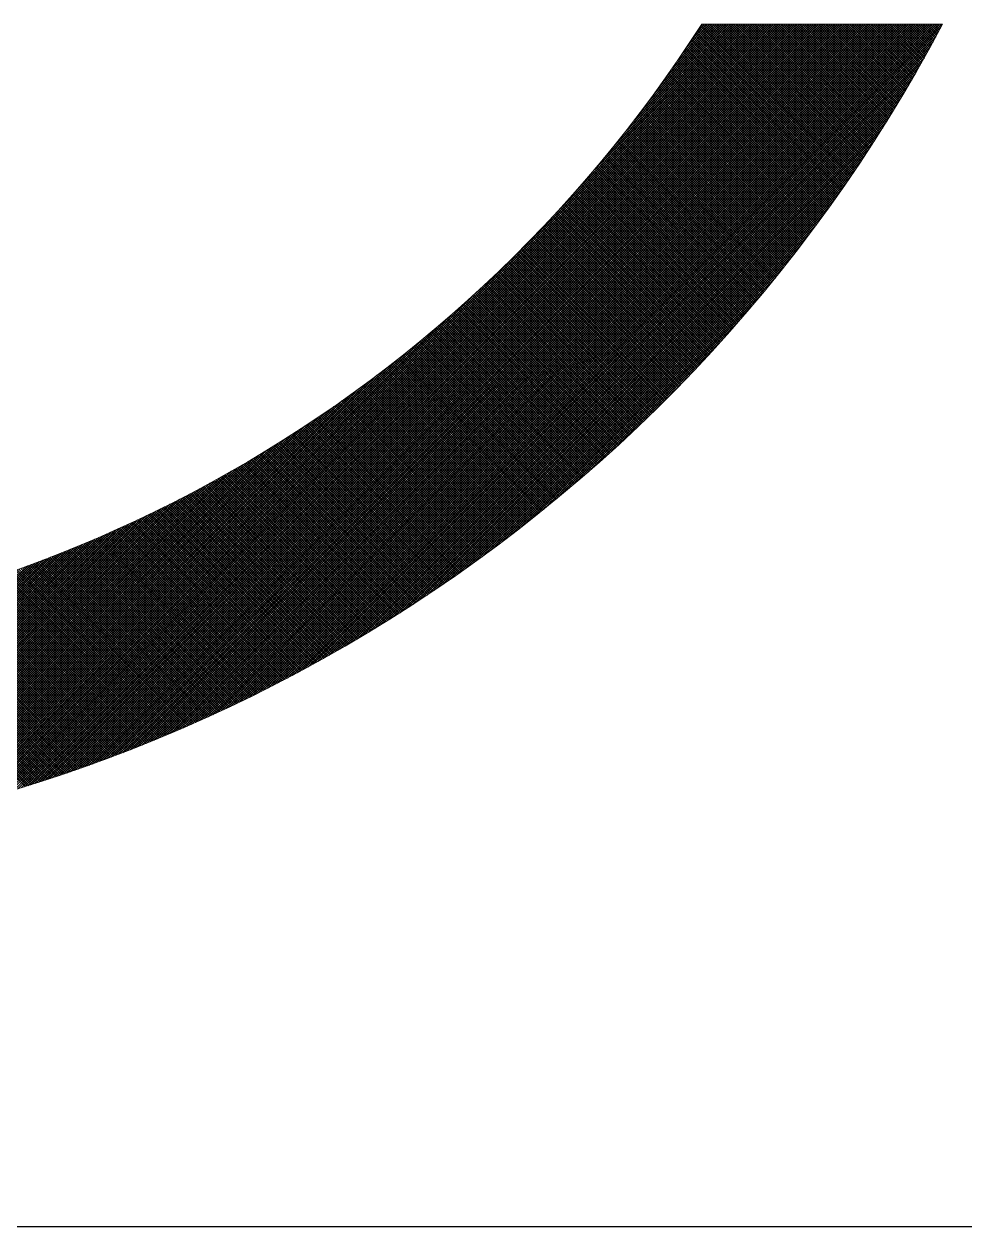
# Model space of a CAD drawing. Header units: millimetres. Extents: x 0 to 594, y 0 to 420.
# Drawn here: x 543.078 to 546.59, y 10 to 14.491 of the extents above; entities that cross this region are included whole.
import ezdxf

# ---------------------------------------------------------------- set-up
doc = ezdxf.new("R2010")
doc.units = ezdxf.units.MM
doc.header["$MEASUREMENT"] = 0
doc.linetypes.add('XKITLINE00', pattern=[0])

# ---------------------------------------------------------------- blocks, each defined once
blk = doc.blocks.new('*D0')
at = {"color": 0, "linetype": 'XKITLINE00'}
blk.add_line((584, 10), (25, 10), dxfattribs=at)

msp = doc.modelspace()

# ---------------------------------------------------------------- linework, layer by layer
at = {"color": 5, "linetype": 'XKITLINE00', "lineweight": 0}
for p, q in [((542.8687, 11.5817), (545.7776, 14.4906)), ((542.8809, 11.585), (545.7864, 14.4906)), ((542.893, 11.5883), (545.7953, 14.4906)), ((542.9052, 11.5917), (545.8041, 14.4906)), ((542.9175, 11.5951), (545.8129, 14.4906)), ((542.9298, 11.5985), (545.8218, 14.4906)), ((542.9421, 11.602), (545.8306, 14.4906)), ((542.9544, 11.6055), (545.8395, 14.4906)), ((542.9668, 11.6091), (545.8483, 14.4906)), ((542.9793, 11.6127), (545.8571, 14.4906)), ((542.9918, 11.6164), (545.866, 14.4906)), ((543.0043, 11.6201), (545.8748, 14.4906)), ((543.0169, 11.6238), (545.8837, 14.4906)), ((543.0295, 11.6276), (545.8925, 14.4906)), ((543.0422, 11.6314), (545.9013, 14.4906)), ((543.0549, 11.6353), (545.9102, 14.4906)), ((543.0677, 11.6392), (545.919, 14.4906)), ((543.0805, 11.6432), (545.9279, 14.4906)), ((543.0933, 11.6472), (545.9367, 14.4906)), ((543.1062, 11.6512), (545.9455, 14.4906)), ((543.1192, 11.6553), (545.9544, 14.4906)), ((543.1322, 11.6595), (545.9632, 14.4906)), ((543.1452, 11.6637), (545.972, 14.4906)), ((543.1583, 11.668), (545.9809, 14.4906)), ((543.1714, 11.6723), (545.9897, 14.4906)), ((543.1846, 11.6766), (545.9986, 14.4906)), ((543.1979, 11.681), (546.0074, 14.4906)), ((543.2112, 11.6855), (546.0162, 14.4906)), ((543.2246, 11.69), (546.0251, 14.4906)), ((543.238, 11.6946), (546.0339, 14.4906)), ((543.2514, 11.6992), (546.0428, 14.4906)), ((543.265, 11.7039), (546.0516, 14.4906)), ((543.2785, 11.7087), (546.0604, 14.4906)), ((543.2922, 11.7135), (546.0693, 14.4906)), ((543.3059, 11.7183), (546.0781, 14.4906)), ((543.3196, 11.7232), (546.087, 14.4906)), ((543.3335, 11.7282), (546.0958, 14.4906)), ((543.3474, 11.7333), (546.1046, 14.4906)), ((543.3613, 11.7384), (546.1135, 14.4906)), ((543.3753, 11.7435), (546.1223, 14.4906)), ((543.3894, 11.7488), (546.1311, 14.4906)), ((543.4035, 11.7541), (546.14, 14.4906)), ((543.4177, 11.7595), (546.1488, 14.4906)), ((543.432, 11.7649), (546.1577, 14.4906)), ((543.4464, 11.7704), (546.1665, 14.4906)), ((543.4608, 11.776), (546.1753, 14.4906)), ((543.4753, 11.7816), (546.1842, 14.4906)), ((543.4898, 11.7874), (546.193, 14.4906)), ((543.5045, 11.7932), (546.2019, 14.4906)), ((543.5192, 11.799), (546.2107, 14.4906)), ((543.534, 11.805), (546.2195, 14.4906)), ((543.5489, 11.811), (546.2284, 14.4906)), ((543.5638, 11.8171), (546.2372, 14.4906)), ((543.5788, 11.8233), (546.2461, 14.4906)), ((543.594, 11.8296), (546.2549, 14.4906)), ((543.6092, 11.836), (546.2637, 14.4906)), ((543.6245, 11.8425), (546.2726, 14.4906)), ((543.6399, 11.849), (546.2814, 14.4906)), ((543.6553, 11.8556), (546.2902, 14.4906)), ((543.6709, 11.8624), (546.2991, 14.4906)), ((543.6866, 11.8692), (546.3079, 14.4906)), ((543.7023, 11.8761), (546.3168, 14.4906)), ((543.7182, 11.8831), (546.3256, 14.4906)), ((543.7342, 11.8903), (546.3344, 14.4906)), ((543.7502, 11.8975), (546.3433, 14.4906)), ((543.7664, 11.9048), (546.3521, 14.4906)), ((543.7827, 11.9123), (546.361, 14.4906)), ((543.7991, 11.9199), (546.3698, 14.4906)), ((543.8156, 11.9275), (546.3786, 14.4906)), ((543.8323, 11.9353), (546.3875, 14.4906)), ((543.849, 11.9433), (546.3963, 14.4906)), ((543.8659, 11.9513), (546.4052, 14.4906)), ((543.8829, 11.9595), (546.414, 14.4906)), ((543.9001, 11.9678), (546.4228, 14.4906)), ((543.9173, 11.9762), (546.4317, 14.4906)), ((543.9348, 11.9848), (546.4405, 14.4906)), ((543.9523, 11.9935), (546.4493, 14.4906)), ((543.97, 12.0024), (546.4582, 14.4906)), ((543.9879, 12.0114), (546.467, 14.4906)), ((544.0059, 12.0206), (546.4759, 14.4906)), ((544.0241, 12.03), (546.4847, 14.4906)), ((544.0425, 12.0395), (546.4935, 14.4906)), ((544.061, 12.0492), (546.5024, 14.4906)), ((544.0797, 12.059), (546.5019, 14.4813)), ((544.0986, 12.0691), (546.4919, 14.4624)), ((545.0716, 13.7934), (545.7688, 14.4906)), ((545.149, 13.8796), (545.7599, 14.4906)), ((545.2043, 13.9438), (545.7511, 14.4906)), ((545.2493, 13.9976), (545.7422, 14.4906)), ((545.288, 14.0451), (545.7334, 14.4906)), ((545.3223, 14.0883), (545.7246, 14.4906)), ((545.3533, 14.1281), (545.7157, 14.4906)), ((545.3817, 14.1654), (545.7069, 14.4906)), ((545.408, 14.2005), (545.698, 14.4906)), ((545.4326, 14.234), (545.6892, 14.4906)), ((545.4557, 14.2659), (545.6804, 14.4906)), ((545.4776, 14.2966), (545.6715, 14.4906)), ((545.4983, 14.3261), (545.6627, 14.4906)), ((545.518, 14.3547), (545.6538, 14.4906)), ((545.5368, 14.3823), (545.645, 14.4906)), ((545.5548, 14.4092), (545.6362, 14.4906)), ((545.5721, 14.4354), (545.6273, 14.4906)), ((546.1492, 13.9003), (545.5887, 14.4607)), ((545.5888, 14.4608), (545.6185, 14.4906)), ((546.1528, 13.9055), (545.5922, 14.4661)), ((546.1564, 13.9107), (545.5957, 14.4715)), ((546.16, 13.916), (545.5991, 14.4768)), ((546.1636, 13.9212), (545.6026, 14.4822)), ((545.6048, 14.4857), (545.6097, 14.4906)), ((546.1672, 13.9265), (545.606, 14.4876)), ((545.6079, 14.4906), (546.5068, 14.4906)), ((546.1708, 13.9317), (545.6119, 14.4906)), ((546.1743, 13.937), (545.6208, 14.4906)), ((546.1779, 13.9423), (545.6296, 14.4906)), ((546.1815, 13.9475), (545.6385, 14.4906)), ((546.185, 13.9528), (545.6473, 14.4906)), ((546.1886, 13.9581), (545.6561, 14.4906)), ((546.1921, 13.9634), (545.665, 14.4906)), ((546.1957, 13.9687), (545.6738, 14.4906)), ((546.1992, 13.974), (545.6827, 14.4906)), ((546.2028, 13.9793), (545.6915, 14.4906)), ((546.2063, 13.9846), (545.7003, 14.4906)), ((546.2098, 13.9899), (545.7092, 14.4906)), ((546.2133, 13.9952), (545.718, 14.4906)), ((546.2169, 14.0005), (545.7268, 14.4906)), ((546.2204, 14.0059), (545.7357, 14.4906)), ((546.2239, 14.0112), (545.7445, 14.4906)), ((546.2274, 14.0165), (545.7534, 14.4906)), ((546.2309, 14.0219), (545.7622, 14.4906)), ((546.2344, 14.0272), (545.771, 14.4906)), ((546.2379, 14.0326), (545.7799, 14.4906)), ((546.2413, 14.0379), (545.7887, 14.4906)), ((546.2448, 14.0433), (545.7976, 14.4906)), ((546.2483, 14.0487), (545.8064, 14.4906)), ((546.2517, 14.054), (545.8152, 14.4906)), ((546.2552, 14.0594), (545.8241, 14.4906)), ((546.2587, 14.0648), (545.8329, 14.4906)), ((546.2621, 14.0702), (545.8418, 14.4906)), ((546.2656, 14.0756), (545.8506, 14.4906)), ((546.269, 14.081), (545.8594, 14.4906)), ((546.2724, 14.0864), (545.8683, 14.4906)), ((546.2759, 14.0918), (545.8771, 14.4906)), ((546.2793, 14.0972), (545.8859, 14.4906)), ((546.2827, 14.1026), (545.8948, 14.4906)), ((546.2861, 14.1081), (545.9036, 14.4906)), ((546.2895, 14.1135), (545.9125, 14.4906)), ((546.2929, 14.1189), (545.9213, 14.4906)), ((546.2963, 14.1244), (545.9301, 14.4906)), ((546.2997, 14.1298), (545.939, 14.4906)), ((546.3031, 14.1353), (545.9478, 14.4906)), ((546.3065, 14.1407), (545.9567, 14.4906)), ((546.3099, 14.1462), (545.9655, 14.4906)), ((546.3132, 14.1516), (545.9743, 14.4906)), ((546.3166, 14.1571), (545.9832, 14.4906)), ((546.32, 14.1626), (545.992, 14.4906)), ((546.3233, 14.1681), (546.0009, 14.4906)), ((546.3267, 14.1736), (546.0097, 14.4906)), ((546.33, 14.179), (546.0185, 14.4906)), ((546.3334, 14.1845), (546.0274, 14.4906)), ((546.3367, 14.19), (546.0362, 14.4906)), ((546.3401, 14.1955), (546.045, 14.4906)), ((546.3434, 14.2011), (546.0539, 14.4906)), ((546.3467, 14.2066), (546.0627, 14.4906)), ((546.35, 14.2121), (546.0716, 14.4906)), ((546.3533, 14.2176), (546.0804, 14.4906)), ((546.3566, 14.2232), (546.0892, 14.4906)), ((546.3599, 14.2287), (546.0981, 14.4906)), ((546.3632, 14.2342), (546.1069, 14.4906)), ((546.3665, 14.2398), (546.1158, 14.4906)), ((546.3698, 14.2453), (546.1246, 14.4906)), ((546.3731, 14.2509), (546.1334, 14.4906)), ((546.3764, 14.2565), (546.1423, 14.4906)), ((546.3796, 14.262), (546.1511, 14.4906)), ((546.3829, 14.2676), (546.16, 14.4906)), ((546.3862, 14.2732), (546.1688, 14.4906)), ((546.3894, 14.2788), (546.1776, 14.4906)), ((546.3927, 14.2844), (546.1865, 14.4906)), ((546.3959, 14.29), (546.1953, 14.4906)), ((546.3991, 14.2956), (546.2041, 14.4906)), ((546.4024, 14.3012), (546.213, 14.4906)), ((546.4056, 14.3068), (546.2218, 14.4906)), ((546.4088, 14.3124), (546.2307, 14.4906)), ((546.412, 14.318), (546.2395, 14.4906)), ((546.4153, 14.3236), (546.2483, 14.4906)), ((546.4185, 14.3293), (546.2572, 14.4906)), ((546.4217, 14.3349), (546.266, 14.4906)), ((546.4249, 14.3405), (546.2749, 14.4906)), ((546.4281, 14.3462), (546.2837, 14.4906)), ((546.4312, 14.3518), (546.2925, 14.4906)), ((546.4344, 14.3575), (546.3014, 14.4906)), ((546.4376, 14.3632), (546.3102, 14.4906)), ((546.4408, 14.3688), (546.3191, 14.4906)), ((546.4439, 14.3745), (546.3279, 14.4906)), ((546.4471, 14.3802), (546.3367, 14.4906)), ((546.4502, 14.3859), (546.3456, 14.4906)), ((546.4534, 14.3916), (546.3544, 14.4906)), ((546.4565, 14.3973), (546.3632, 14.4906)), ((546.4597, 14.403), (546.3721, 14.4906)), ((546.4628, 14.4087), (546.3809, 14.4906)), ((546.4659, 14.4144), (546.3898, 14.4906)), ((546.469, 14.4201), (546.3986, 14.4906)), ((546.4722, 14.4258), (546.4074, 14.4906)), ((546.4753, 14.4316), (546.4163, 14.4906)), ((546.4784, 14.4373), (546.4251, 14.4906)), ((546.4815, 14.443), (546.434, 14.4906)), ((546.4846, 14.4488), (546.4428, 14.4906)), ((546.4877, 14.4545), (546.4516, 14.4906)), ((546.4908, 14.4603), (546.4605, 14.4906)), ((546.4938, 14.466), (546.4693, 14.4906)), ((546.4969, 14.4718), (546.4782, 14.4906)), ((546.5, 14.4776), (546.487, 14.4906)), ((546.503, 14.4833), (546.4958, 14.4906)), ((546.5061, 14.4891), (546.5047, 14.4906)), ((544.1177, 12.0794), (546.4816, 14.4433)), ((544.137, 12.0898), (546.4712, 14.424)), ((546.1202, 13.8586), (545.5607, 14.418)), ((546.1238, 13.8638), (545.5642, 14.4234)), ((546.1275, 13.869), (545.5677, 14.4287)), ((546.1311, 13.8742), (545.5713, 14.434)), ((546.1347, 13.8794), (545.5748, 14.4393)), ((546.1384, 13.8846), (545.5783, 14.4447)), ((546.142, 13.8898), (545.5818, 14.45)), ((546.1456, 13.895), (545.5852, 14.4554)), ((544.1565, 12.1005), (546.4605, 14.4045)), ((544.1762, 12.1114), (546.4496, 14.3848)), ((546.0871, 13.8121), (545.5287, 14.3705)), ((546.0908, 13.8172), (545.5323, 14.3757)), ((546.0945, 13.8224), (545.5359, 14.381)), ((546.0982, 13.8275), (545.5395, 14.3863)), ((546.1019, 13.8327), (545.543, 14.3915)), ((546.1055, 13.8379), (545.5466, 14.3968)), ((546.1092, 13.843), (545.5501, 14.4021)), ((546.1129, 13.8482), (545.5536, 14.4074)), ((546.1165, 13.8534), (545.5572, 14.4127)), ((544.1962, 12.1225), (546.4385, 14.3648)), ((544.2163, 12.1338), (546.4272, 14.3446)), ((546.0574, 13.7711), (545.4999, 14.3285)), ((546.0612, 13.7762), (545.5036, 14.3338)), ((546.0649, 13.7813), (545.5072, 14.339)), ((546.0686, 13.7864), (545.5108, 14.3442)), ((546.0723, 13.7915), (545.5144, 14.3495)), ((546.076, 13.7966), (545.518, 14.3547)), ((546.0797, 13.8018), (545.5216, 14.3599)), ((546.0834, 13.8069), (545.5252, 14.3652)), ((544.2368, 12.1454), (546.4156, 14.3242)), ((544.2575, 12.1572), (546.4037, 14.3035)), ((544.2784, 12.1694), (546.3916, 14.2826)), ((546.0237, 13.7253), (545.4671, 14.2818)), ((546.0274, 13.7304), (545.4708, 14.287)), ((546.0312, 13.7354), (545.4744, 14.2922)), ((546.035, 13.7405), (545.4781, 14.2974)), ((546.0387, 13.7456), (545.4818, 14.3025)), ((546.0425, 13.7507), (545.4854, 14.3077)), ((546.0462, 13.7558), (545.489, 14.3129)), ((546.05, 13.7608), (545.4927, 14.3181)), ((546.0537, 13.7659), (545.4963, 14.3233)), ((544.2997, 12.1818), (546.3792, 14.2613)), ((544.3212, 12.1944), (546.3665, 14.2398)), ((545.9895, 13.6799), (545.4338, 14.2356)), ((545.9933, 13.6849), (545.4375, 14.2407)), ((545.9971, 13.69), (545.4412, 14.2458)), ((546.0009, 13.695), (545.445, 14.251)), ((546.0047, 13.7), (545.4487, 14.2561)), ((546.0085, 13.7051), (545.4524, 14.2612)), ((546.0123, 13.7101), (545.4561, 14.2664)), ((546.0161, 13.7152), (545.4597, 14.2715)), ((546.0199, 13.7202), (545.4634, 14.2767)), ((544.343, 12.2075), (546.3535, 14.218)), ((544.3652, 12.2208), (546.3402, 14.1958)), ((545.9588, 13.6399), (545.4038, 14.1949)), ((545.9626, 13.6449), (545.4076, 14.1999)), ((545.9665, 13.6499), (545.4113, 14.205)), ((545.9703, 13.6549), (545.4151, 14.2101)), ((545.9742, 13.6599), (545.4189, 14.2152)), ((545.978, 13.6649), (545.4226, 14.2203)), ((545.9818, 13.6699), (545.4263, 14.2254)), ((545.9856, 13.6749), (545.4301, 14.2305)), ((544.3877, 12.2345), (546.3265, 14.1733)), ((544.4106, 12.2485), (546.3125, 14.1504)), ((545.9238, 13.5953), (545.3696, 14.1495)), ((545.9277, 13.6002), (545.3735, 14.1545)), ((545.9316, 13.6052), (545.3773, 14.1595)), ((545.9355, 13.6101), (545.3811, 14.1646)), ((545.9394, 13.6151), (545.3849, 14.1696)), ((545.9433, 13.62), (545.3887, 14.1746)), ((545.9472, 13.625), (545.3925, 14.1797)), ((545.951, 13.63), (545.3963, 14.1847)), ((545.9549, 13.635), (545.4, 14.1898)), ((544.4338, 12.2629), (546.2981, 14.1271)), ((544.4575, 12.2778), (546.2832, 14.1035)), ((545.8885, 13.5511), (545.335, 14.1046)), ((545.8925, 13.556), (545.3389, 14.1095)), ((545.8964, 13.5609), (545.3428, 14.1145)), ((545.9003, 13.5658), (545.3466, 14.1195)), ((545.9043, 13.5707), (545.3505, 14.1245)), ((545.9082, 13.5756), (545.3543, 14.1295)), ((545.9121, 13.5805), (545.3582, 14.1345)), ((545.916, 13.5854), (545.362, 14.1395)), ((545.9199, 13.5904), (545.3658, 14.1445)), ((544.4816, 12.293), (546.2679, 14.0793)), ((545.8528, 13.5072), (545.3, 14.0601)), ((545.8568, 13.5121), (545.3039, 14.065)), ((545.8608, 13.5169), (545.3078, 14.0699)), ((545.8647, 13.5218), (545.3117, 14.0749)), ((545.8687, 13.5267), (545.3156, 14.0798)), ((545.8727, 13.5315), (545.3195, 14.0847)), ((545.8767, 13.5364), (545.3234, 14.0897)), ((545.8806, 13.5413), (545.3273, 14.0946)), ((545.8846, 13.5462), (545.3312, 14.0996)), ((544.5062, 12.3088), (546.2522, 14.0548)), ((544.5313, 12.325), (546.236, 14.0297)), ((545.8127, 13.459), (545.2605, 14.0112)), ((545.8167, 13.4638), (545.2644, 14.0161)), ((545.8207, 13.4686), (545.2684, 14.0209)), ((545.8248, 13.4734), (545.2724, 14.0258)), ((545.8288, 13.4782), (545.2763, 14.0307)), ((545.8328, 13.483), (545.2803, 14.0356)), ((545.8368, 13.4879), (545.2842, 14.0405)), ((545.8408, 13.4927), (545.2882, 14.0454)), ((545.8448, 13.4975), (545.2921, 14.0503)), ((545.8488, 13.5024), (545.296, 14.0552)), ((544.5569, 12.3418), (546.2192, 14.0041)), ((544.5831, 12.3591), (546.2018, 13.9779)), ((545.7761, 13.416), (545.2244, 13.9677)), ((545.7802, 13.4207), (545.2285, 13.9725)), ((545.7843, 13.4255), (545.2325, 13.9773)), ((545.7884, 13.4303), (545.2365, 13.9821)), ((545.7924, 13.435), (545.2405, 13.987)), ((545.7965, 13.4398), (545.2445, 13.9918)), ((545.8005, 13.4446), (545.2485, 13.9966)), ((545.8046, 13.4494), (545.2525, 14.0015)), ((545.8086, 13.4542), (545.2565, 14.0063)), ((544.6099, 12.3771), (546.1838, 13.9511)), ((544.6374, 12.3958), (546.1652, 13.9235)), ((545.7392, 13.3733), (545.188, 13.9246)), ((545.7433, 13.378), (545.192, 13.9294)), ((545.7475, 13.3828), (545.1961, 13.9341)), ((545.7516, 13.3875), (545.2002, 13.9389)), ((545.7557, 13.3922), (545.2042, 13.9437)), ((545.7598, 13.397), (545.2083, 13.9485)), ((545.7639, 13.4017), (545.2123, 13.9533)), ((545.768, 13.4064), (545.2164, 13.9581)), ((545.7721, 13.4112), (545.2204, 13.9629)), ((544.6657, 12.4152), (546.1458, 13.8953)), ((545.6978, 13.3264), (545.1469, 13.8773)), ((545.7019, 13.3311), (545.151, 13.882)), ((545.7061, 13.3357), (545.1552, 13.8867)), ((545.7102, 13.3404), (545.1593, 13.8914)), ((545.7144, 13.3451), (545.1634, 13.8961)), ((545.7185, 13.3498), (545.1675, 13.9009)), ((545.7227, 13.3545), (545.1716, 13.9056)), ((545.7268, 13.3592), (545.1757, 13.9103)), ((545.731, 13.3639), (545.1798, 13.9151)), ((545.7351, 13.3686), (545.1839, 13.9198)), ((544.6947, 12.4354), (546.1255, 13.8662)), ((544.7247, 12.4566), (546.1044, 13.8363)), ((545.66, 13.2846), (545.1095, 13.8351)), ((545.6642, 13.2892), (545.1137, 13.8398)), ((545.6684, 13.2938), (545.1178, 13.8444)), ((545.6726, 13.2985), (545.122, 13.8491)), ((545.6768, 13.3031), (545.1262, 13.8538)), ((545.681, 13.3078), (545.1303, 13.8585)), ((545.6852, 13.3124), (545.1345, 13.8632)), ((545.6894, 13.3171), (545.1386, 13.8679)), ((545.6936, 13.3217), (545.1428, 13.8725)), ((544.7557, 12.4787), (546.0822, 13.8053)), ((545.6177, 13.2386), (545.0674, 13.7888)), ((545.6219, 13.2431), (545.0716, 13.7934)), ((545.6262, 13.2477), (545.0759, 13.798)), ((545.6304, 13.2523), (545.0801, 13.8027)), ((545.6347, 13.2569), (545.0843, 13.8073)), ((545.6389, 13.2615), (545.0885, 13.8119)), ((545.6431, 13.2661), (545.0927, 13.8165)), ((545.6474, 13.2707), (545.0969, 13.8212)), ((545.6516, 13.2753), (545.1011, 13.8258)), ((545.6558, 13.28), (545.1053, 13.8305)), ((544.7879, 12.502), (546.059, 13.7731)), ((545.5748, 13.193), (545.0248, 13.7431)), ((545.5791, 13.1976), (545.029, 13.7476)), ((545.5834, 13.2021), (545.0333, 13.7522)), ((545.5877, 13.2066), (545.0376, 13.7567)), ((545.592, 13.2112), (545.0419, 13.7613)), ((545.5963, 13.2157), (545.0461, 13.7659)), ((545.6006, 13.2203), (545.0504, 13.7705)), ((545.6048, 13.2249), (545.0547, 13.775)), ((545.6091, 13.2294), (545.0589, 13.7796)), ((545.6134, 13.234), (545.0632, 13.7842)), ((544.8213, 12.5266), (546.0344, 13.7397)), ((544.8562, 12.5527), (546.0083, 13.7048)), ((545.5315, 13.148), (544.9816, 13.6979)), ((545.5358, 13.1524), (544.9859, 13.7024)), ((545.5402, 13.1569), (544.9903, 13.7069)), ((545.5445, 13.1614), (544.9946, 13.7114)), ((545.5489, 13.1659), (544.9989, 13.7159)), ((545.5532, 13.1704), (545.0032, 13.7204)), ((545.5575, 13.1749), (545.0075, 13.7249)), ((545.5619, 13.1795), (545.0119, 13.7295)), ((545.5662, 13.184), (545.0162, 13.734)), ((545.5705, 13.1885), (545.0205, 13.7385)), ((544.8929, 12.5805), (545.9805, 13.6681)), ((545.4877, 13.1034), (544.9378, 13.6532)), ((545.4921, 13.1078), (544.9422, 13.6577)), ((545.4965, 13.1123), (544.9466, 13.6621)), ((545.5009, 13.1167), (544.951, 13.6666)), ((545.5053, 13.1212), (544.9554, 13.671)), ((545.5096, 13.1256), (544.9598, 13.6755)), ((545.514, 13.1301), (544.9641, 13.6799)), ((545.5184, 13.1345), (544.9685, 13.6844)), ((545.5228, 13.139), (544.9729, 13.6889)), ((545.5271, 13.1435), (544.9772, 13.6934)), ((545.4434, 13.0593), (544.8936, 13.6091)), ((545.4479, 13.0636), (544.898, 13.6135)), ((545.4523, 13.068), (544.9025, 13.6179)), ((545.4567, 13.0724), (544.9069, 13.6223)), ((545.4612, 13.0768), (544.9113, 13.6267)), ((545.4656, 13.0813), (544.9158, 13.6311)), ((545.47, 13.0857), (544.9202, 13.6355)), ((545.4745, 13.0901), (544.9246, 13.6399)), ((545.4789, 13.0945), (544.929, 13.6444)), ((544.9316, 12.6104), (545.9505, 13.6294)), ((545.4833, 13.0989), (544.9334, 13.6488)), ((545.3987, 13.0156), (544.8487, 13.5656)), ((545.4032, 13.02), (544.8532, 13.5699)), ((545.4077, 13.0243), (544.8577, 13.5742)), ((545.4121, 13.0287), (544.8622, 13.5786)), ((545.4166, 13.033), (544.8667, 13.5829)), ((545.4211, 13.0374), (544.8712, 13.5873)), ((545.4256, 13.0417), (544.8757, 13.5916)), ((545.43, 13.0461), (544.8802, 13.596)), ((545.4345, 13.0505), (544.8846, 13.6004)), ((545.439, 13.0549), (544.8891, 13.6047)), ((544.9729, 12.6429), (545.9181, 13.5881)), ((545.3489, 12.9681), (544.7988, 13.5183)), ((545.3535, 12.9724), (544.8033, 13.5225)), ((545.358, 12.9767), (544.8079, 13.5268)), ((545.3625, 12.981), (544.8125, 13.5311)), ((545.3671, 12.9853), (544.817, 13.5354)), ((545.3716, 12.9896), (544.8216, 13.5397)), ((545.3761, 12.994), (544.8261, 13.544)), ((545.3806, 12.9983), (544.8306, 13.5483)), ((545.3852, 13.0026), (544.8352, 13.5526)), ((545.3897, 13.0069), (544.8397, 13.5569)), ((545.3942, 13.0113), (544.8442, 13.5612)), ((545.0173, 12.6785), (545.8825, 13.5436)), ((542.8566, 11.5784), (544.7675, 13.4893)), ((545.3032, 12.9255), (544.7528, 13.4759)), ((545.3078, 12.9297), (544.7574, 13.4801)), ((545.3124, 12.934), (544.762, 13.4843)), ((545.3169, 12.9382), (544.7667, 13.4885)), ((545.3215, 12.9425), (544.7713, 13.4928)), ((545.3261, 12.9468), (544.7759, 13.497)), ((545.3307, 12.951), (544.7805, 13.5012)), ((545.3352, 12.9553), (544.785, 13.5055)), ((545.3398, 12.9596), (544.7896, 13.5097)), ((545.3444, 12.9639), (544.7942, 13.514)), ((545.0659, 12.7182), (545.8428, 13.4951)), ((545.2523, 12.8791), (544.7016, 13.4298)), ((545.257, 12.8833), (544.7063, 13.434)), ((545.2616, 12.8875), (544.711, 13.4382)), ((545.2662, 12.8917), (544.7156, 13.4423)), ((545.2709, 12.8959), (544.7203, 13.4465)), ((545.2755, 12.9001), (544.725, 13.4507)), ((545.2801, 12.9043), (544.7296, 13.4549)), ((545.2847, 12.9086), (544.7343, 13.459)), ((545.2894, 12.9128), (544.7389, 13.4632)), ((545.294, 12.917), (544.7435, 13.4674)), ((545.2986, 12.9213), (544.7482, 13.4716)), ((545.1203, 12.7638), (545.7972, 13.4407)), ((542.8446, 11.5752), (544.6814, 13.412)), ((545.2009, 12.8333), (544.6497, 13.3845)), ((545.2056, 12.8375), (544.6545, 13.3886)), ((545.2103, 12.8416), (544.6592, 13.3927)), ((545.215, 12.8458), (544.6639, 13.3968)), ((545.2196, 12.8499), (544.6687, 13.4009)), ((545.2243, 12.8541), (544.6734, 13.405)), ((545.229, 12.8582), (544.6781, 13.4091)), ((545.2337, 12.8624), (544.6828, 13.4133)), ((545.2383, 12.8666), (544.6875, 13.4174)), ((545.243, 12.8708), (544.6922, 13.4215)), ((545.2477, 12.8749), (544.6969, 13.4257)), ((542.8326, 11.5721), (544.6172, 13.3567)), ((545.1489, 12.7881), (544.5972, 13.3398)), ((545.1536, 12.7922), (544.602, 13.3438)), ((545.1584, 12.7963), (544.6068, 13.3479)), ((545.1631, 12.8004), (544.6116, 13.3519)), ((545.1678, 12.8045), (544.6164, 13.356)), ((545.1726, 12.8086), (544.6211, 13.36)), ((545.1773, 12.8127), (544.6259, 13.3641)), ((545.182, 12.8168), (544.6307, 13.3682)), ((545.1867, 12.821), (544.6355, 13.3722)), ((545.1915, 12.8251), (544.6402, 13.3763)), ((545.1962, 12.8292), (544.645, 13.3804)), ((545.1835, 12.8181), (545.7428, 13.3775)), ((542.8206, 11.5689), (544.5634, 13.3117)), ((545.0963, 12.7435), (544.544, 13.2958)), ((545.1011, 12.7475), (544.5488, 13.2998)), ((545.1059, 12.7516), (544.5537, 13.3037)), ((545.1107, 12.7556), (544.5586, 13.3077)), ((545.1155, 12.7597), (544.5634, 13.3117)), ((545.1202, 12.7637), (544.5682, 13.3157)), ((545.125, 12.7678), (544.5731, 13.3197)), ((545.1298, 12.7718), (544.5779, 13.3237)), ((545.1346, 12.7759), (544.5827, 13.3277)), ((545.1393, 12.78), (544.5876, 13.3317)), ((545.1441, 12.784), (544.5924, 13.3358)), ((545.2631, 12.8889), (545.6721, 13.2979)), ((542.8087, 11.5658), (544.5158, 13.273)), ((545.0382, 12.6955), (544.4852, 13.2485)), ((545.0431, 12.6994), (544.4901, 13.2524)), ((545.048, 12.7034), (544.495, 13.2563)), ((545.0528, 12.7074), (544.4999, 13.2603)), ((545.0577, 12.7114), (544.5049, 13.2642)), ((545.0625, 12.7154), (544.5098, 13.2681)), ((545.0673, 12.7194), (544.5147, 13.2721)), ((545.0722, 12.7234), (544.5196, 13.276)), ((545.077, 12.7274), (544.5245, 13.2799)), ((545.0818, 12.7314), (544.5293, 13.2839)), ((545.0866, 12.7354), (544.5342, 13.2878)), ((545.0915, 12.7395), (544.5391, 13.2918)), ((542.7849, 11.5597), (544.4329, 13.2077)), ((542.7968, 11.5628), (544.4727, 13.2387)), ((544.9844, 12.652), (544.4305, 13.2059)), ((544.9893, 12.656), (544.4355, 13.2098)), ((544.9943, 12.6599), (544.4405, 13.2136)), ((544.9992, 12.6638), (544.4455, 13.2175)), ((545.0041, 12.6678), (544.4505, 13.2213)), ((545.009, 12.6717), (544.4555, 13.2252)), ((545.0138, 12.6756), (544.4604, 13.2291)), ((545.0187, 12.6796), (544.4654, 13.233)), ((545.0236, 12.6836), (544.4703, 13.2368)), ((545.0285, 12.6875), (544.4753, 13.2407)), ((545.0334, 12.6915), (544.4802, 13.2446)), ((542.7731, 11.5567), (544.3956, 13.1793)), ((544.9251, 12.6053), (544.3702, 13.1602)), ((544.93, 12.6092), (544.3753, 13.164)), ((544.935, 12.6131), (544.3803, 13.1678)), ((544.94, 12.6169), (544.3854, 13.1716)), ((544.9449, 12.6208), (544.3904, 13.1753)), ((544.9499, 12.6247), (544.3954, 13.1791)), ((544.9548, 12.6286), (544.4005, 13.183)), ((544.9598, 12.6325), (544.4055, 13.1868)), ((544.9647, 12.6364), (544.4105, 13.1906)), ((544.9696, 12.6403), (544.4155, 13.1944)), ((544.9746, 12.6442), (544.4205, 13.1982)), ((544.9795, 12.6481), (544.4255, 13.2021)), ((545.3985, 13.0155), (545.5455, 13.1625)), ((542.7495, 11.5509), (544.327, 13.1284)), ((542.7613, 11.5538), (544.3604, 13.1529)), ((544.865, 12.5593), (544.309, 13.1153)), ((544.87, 12.5631), (544.3142, 13.119)), ((544.8751, 12.5669), (544.3193, 13.1227)), ((544.8801, 12.5708), (544.3244, 13.1265)), ((544.8851, 12.5746), (544.3295, 13.1302)), ((544.8901, 12.5784), (544.3346, 13.1339)), ((544.8951, 12.5822), (544.3397, 13.1377)), ((544.9001, 12.5861), (544.3448, 13.1414)), ((544.9051, 12.5899), (544.3499, 13.1451)), ((544.9101, 12.5938), (544.355, 13.1489)), ((544.9151, 12.5976), (544.3601, 13.1527)), ((544.9201, 12.6015), (544.3651, 13.1564)), ((542.7261, 11.5451), (544.2644, 13.0834)), ((542.7378, 11.548), (544.2951, 13.1053)), ((544.7991, 12.5103), (544.2418, 13.0676)), ((544.8042, 12.514), (544.247, 13.0712)), ((544.8093, 12.5178), (544.2522, 13.0749)), ((544.8144, 12.5215), (544.2574, 13.0785)), ((544.8195, 12.5253), (544.2626, 13.0822)), ((544.8246, 12.529), (544.2678, 13.0858)), ((544.8296, 12.5328), (544.273, 13.0895)), ((544.8347, 12.5366), (544.2781, 13.0932)), ((544.8398, 12.5404), (544.2833, 13.0968)), ((544.8448, 12.5442), (544.2885, 13.1005)), ((544.8499, 12.5479), (544.2936, 13.1042)), ((544.8549, 12.5517), (544.2988, 13.1079)), ((544.86, 12.5555), (544.3039, 13.1116)), ((542.6912, 11.5367), (544.1786, 13.0242)), ((542.7028, 11.5395), (544.2063, 13.043)), ((542.7144, 11.5423), (544.2349, 13.0627)), ((544.7376, 12.4657), (544.179, 13.0244)), ((544.7428, 12.4694), (544.1842, 13.028)), ((544.7479, 12.4731), (544.1895, 13.0315)), ((544.7531, 12.4768), (544.1948, 13.0351)), ((544.7582, 12.4805), (544.2, 13.0387)), ((544.7633, 12.4842), (544.2053, 13.0423)), ((544.7685, 12.4879), (544.2105, 13.0459)), ((544.7736, 12.4916), (544.2157, 13.0495)), ((544.7787, 12.4954), (544.221, 13.0531)), ((544.7838, 12.4991), (544.2262, 13.0567)), ((544.7889, 12.5028), (544.2314, 13.0603)), ((544.794, 12.5065), (544.2366, 13.064)), ((542.6681, 11.5313), (544.1256, 12.9888)), ((542.6796, 11.534), (544.1518, 13.0061)), ((544.6702, 12.4183), (544.1099, 12.9785)), ((544.6754, 12.4219), (544.1153, 12.982)), ((544.6806, 12.4255), (544.1206, 12.9855)), ((544.6858, 12.4292), (544.1259, 12.989)), ((544.691, 12.4328), (544.1313, 12.9926)), ((544.6962, 12.4364), (544.1366, 12.9961)), ((544.7014, 12.4401), (544.1419, 12.9996)), ((544.7066, 12.4437), (544.1472, 13.0031)), ((544.7118, 12.4474), (544.1525, 13.0066)), ((544.7169, 12.4511), (544.1578, 13.0102)), ((544.7221, 12.4547), (544.1631, 13.0137)), ((544.7273, 12.4584), (544.1684, 13.0173)), ((544.7325, 12.4621), (544.1737, 13.0208)), ((542.6337, 11.5235), (544.0509, 12.9407)), ((542.6452, 11.526), (544.0753, 12.9561)), ((542.6566, 11.5287), (544.1001, 12.9722)), ((544.6019, 12.3717), (544.0399, 12.9337)), ((544.6071, 12.3752), (544.0453, 12.9371)), ((544.6124, 12.3788), (544.0507, 12.9405)), ((544.6177, 12.3824), (544.0561, 12.9439)), ((544.623, 12.3859), (544.0615, 12.9474)), ((544.6282, 12.3895), (544.0669, 12.9508)), ((544.6335, 12.3931), (544.0723, 12.9543)), ((544.6387, 12.3967), (544.0777, 12.9577)), ((544.644, 12.4003), (544.0831, 12.9612)), ((544.6492, 12.4039), (544.0885, 12.9646)), ((544.6545, 12.4075), (544.0938, 12.9681)), ((544.6597, 12.4111), (544.0992, 12.9716)), ((544.6649, 12.4147), (544.1046, 12.9751)), ((542.5996, 11.5159), (543.9809, 12.8972)), ((542.6109, 11.5184), (544.0038, 12.9112)), ((542.6223, 11.5209), (544.0271, 12.9257)), ((544.5327, 12.3259), (543.9688, 12.8898)), ((544.5381, 12.3294), (543.9743, 12.8932)), ((544.5434, 12.3329), (543.9798, 12.8965)), ((544.5487, 12.3364), (543.9853, 12.8999)), ((544.5541, 12.3399), (543.9908, 12.9032)), ((544.5594, 12.3434), (543.9963, 12.9066)), ((544.5647, 12.3469), (544.0017, 12.9099)), ((544.57, 12.3505), (544.0072, 12.9133)), ((544.5754, 12.354), (544.0127, 12.9167)), ((544.5807, 12.3575), (544.0181, 12.9201)), ((544.586, 12.3611), (544.0236, 12.9235)), ((544.5913, 12.3646), (544.029, 12.9269)), ((544.5966, 12.3681), (544.0344, 12.9303)), ((542.5545, 11.5061), (543.8934, 12.845)), ((542.5658, 11.5085), (543.9147, 12.8575)), ((542.577, 11.5109), (543.9364, 12.8703)), ((542.5883, 11.5134), (543.9585, 12.8836)), ((544.4573, 12.2776), (543.8912, 12.8437)), ((544.4627, 12.281), (543.8968, 12.847)), ((544.4681, 12.2845), (543.9024, 12.8502)), ((544.4735, 12.2879), (543.9079, 12.8535)), ((544.4789, 12.2913), (543.9135, 12.8568)), ((544.4843, 12.2948), (543.9191, 12.86)), ((544.4897, 12.2982), (543.9246, 12.8633)), ((544.4951, 12.3016), (543.9302, 12.8666)), ((544.5005, 12.3051), (543.9357, 12.8699)), ((544.5059, 12.3086), (543.9412, 12.8732)), ((544.5113, 12.312), (543.9468, 12.8765)), ((544.5166, 12.3155), (543.9523, 12.8798)), ((544.522, 12.319), (543.9578, 12.8832)), ((544.5274, 12.3224), (543.9633, 12.8865)), ((542.5211, 11.4992), (543.8312, 12.8094)), ((542.5322, 11.5015), (543.8516, 12.8209)), ((542.5433, 11.5038), (543.8723, 12.8328)), ((544.3809, 12.2303), (543.8124, 12.7988)), ((544.3864, 12.2336), (543.818, 12.8019)), ((544.3918, 12.237), (543.8237, 12.8051)), ((544.3973, 12.2403), (543.8294, 12.8083)), ((544.4028, 12.2437), (543.835, 12.8115)), ((544.4083, 12.2471), (543.8407, 12.8147)), ((544.4137, 12.2504), (543.8463, 12.8179)), ((544.4192, 12.2538), (543.8519, 12.8211)), ((544.4247, 12.2572), (543.8576, 12.8243)), ((544.4301, 12.2606), (543.8632, 12.8275)), ((544.4356, 12.264), (543.8688, 12.8307)), ((544.441, 12.2674), (543.8744, 12.834)), ((544.4464, 12.2708), (543.88, 12.8372)), ((544.4519, 12.2742), (543.8856, 12.8405)), ((542.4658, 11.4881), (543.7332, 12.7555)), ((542.4768, 11.4903), (543.7523, 12.7658)), ((542.4878, 11.4925), (543.7716, 12.7763)), ((542.4989, 11.4947), (543.7912, 12.787)), ((542.5099, 11.4969), (543.8111, 12.7981)), ((544.3034, 12.184), (543.7324, 12.7551)), ((544.309, 12.1873), (543.7381, 12.7581)), ((544.3146, 12.1905), (543.7439, 12.7612)), ((544.3201, 12.1938), (543.7496, 12.7643)), ((544.3257, 12.1971), (543.7553, 12.7674)), ((544.3312, 12.2004), (543.7611, 12.7705)), ((544.3367, 12.2037), (543.7668, 12.7736)), ((544.3423, 12.207), (543.7725, 12.7768)), ((544.3478, 12.2103), (543.7782, 12.7799)), ((544.3533, 12.2136), (543.7839, 12.783)), ((544.3588, 12.217), (543.7896, 12.7862)), ((544.3644, 12.2203), (543.7953, 12.7893)), ((544.3699, 12.2236), (543.801, 12.7925)), ((544.3754, 12.2269), (543.8067, 12.7956)), ((542.4221, 11.4798), (543.6588, 12.7165)), ((542.433, 11.4818), (543.6771, 12.7259)), ((542.4439, 11.4839), (543.6956, 12.7356)), ((542.4548, 11.486), (543.7143, 12.7454)), ((544.2193, 12.1355), (543.6453, 12.7096)), ((544.225, 12.1387), (543.6511, 12.7126)), ((544.2306, 12.1419), (543.657, 12.7155)), ((544.2362, 12.1451), (543.6628, 12.7185)), ((544.2419, 12.1483), (543.6686, 12.7216)), ((544.2475, 12.1515), (543.6745, 12.7246)), ((544.2531, 12.1547), (543.6803, 12.7276)), ((544.2587, 12.158), (543.6861, 12.7306)), ((544.2643, 12.1612), (543.6919, 12.7336)), ((544.2699, 12.1644), (543.6977, 12.7367)), ((544.2755, 12.1677), (543.7035, 12.7397)), ((544.2811, 12.1709), (543.7093, 12.7428)), ((544.2867, 12.1742), (543.7151, 12.7458)), ((544.2923, 12.1774), (543.7208, 12.7489)), ((544.2979, 12.1807), (543.7266, 12.752)), ((542.3573, 11.468), (543.553, 12.6637)), ((542.368, 11.4699), (543.5702, 12.672)), ((542.3788, 11.4718), (543.5876, 12.6806)), ((542.3896, 11.4738), (543.6051, 12.6893)), ((542.4004, 11.4757), (543.6228, 12.6982)), ((542.4112, 11.4777), (543.6407, 12.7073)), ((544.134, 12.0882), (543.5567, 12.6655)), ((544.1398, 12.0913), (543.5627, 12.6684)), ((544.1455, 12.0944), (543.5686, 12.6713)), ((544.1512, 12.0976), (543.5746, 12.6742)), ((544.1569, 12.1007), (543.5805, 12.6771)), ((544.1626, 12.1038), (543.5864, 12.68)), ((544.1683, 12.107), (543.5923, 12.683)), ((544.174, 12.1101), (543.5982, 12.6859)), ((544.1797, 12.1133), (543.6041, 12.6888)), ((544.1854, 12.1164), (543.61, 12.6918)), ((544.191, 12.1196), (543.6159, 12.6947)), ((544.1967, 12.1228), (543.6218, 12.6977)), ((544.2024, 12.1259), (543.6277, 12.7006)), ((544.208, 12.1291), (543.6335, 12.7036)), ((544.2137, 12.1323), (543.6394, 12.7066)), ((542.304, 11.4589), (543.469, 12.6239)), ((542.3146, 11.4607), (543.4855, 12.6316)), ((542.3252, 11.4625), (543.5022, 12.6394)), ((542.3359, 11.4643), (543.519, 12.6473)), ((542.3466, 11.4661), (543.5359, 12.6554)), ((544.0417, 12.0391), (543.4607, 12.6201)), ((544.0475, 12.0421), (543.4668, 12.6229)), ((544.0533, 12.0452), (543.4728, 12.6257)), ((544.0591, 12.0482), (543.4789, 12.6285)), ((544.0649, 12.0512), (543.4849, 12.6313)), ((544.0707, 12.0543), (543.4909, 12.6341)), ((544.0765, 12.0574), (543.4969, 12.6369)), ((544.0823, 12.0604), (543.5029, 12.6398)), ((544.0881, 12.0635), (543.5089, 12.6426)), ((544.0938, 12.0666), (543.5149, 12.6454)), ((544.0996, 12.0696), (543.5209, 12.6483)), ((544.1053, 12.0727), (543.5269, 12.6511)), ((544.1111, 12.0758), (543.5329, 12.654)), ((544.1168, 12.0789), (543.5389, 12.6569)), ((544.1226, 12.082), (543.5448, 12.6597)), ((544.1283, 12.0851), (543.5508, 12.6626)), ((542.2304, 11.4472), (543.3571, 12.5738)), ((542.2408, 11.4488), (543.3727, 12.5806)), ((542.2513, 11.4504), (543.3885, 12.5876)), ((542.2618, 11.4521), (543.4043, 12.5946)), ((542.2723, 11.4537), (543.4203, 12.6017)), ((542.2829, 11.4554), (543.4364, 12.609)), ((542.2934, 11.4572), (543.4527, 12.6164)), ((543.9421, 11.9884), (543.3568, 12.5737)), ((543.948, 11.9914), (543.363, 12.5764)), ((543.9539, 11.9943), (543.3692, 12.5791)), ((543.9598, 11.9973), (543.3753, 12.5818)), ((543.9657, 12.0002), (543.3814, 12.5845)), ((543.9716, 12.0032), (543.3876, 12.5872)), ((543.9775, 12.0061), (543.3937, 12.5899)), ((543.9833, 12.0091), (543.3998, 12.5926)), ((543.9892, 12.0121), (543.406, 12.5953)), ((543.9951, 12.0151), (543.4121, 12.598)), ((544.0009, 12.018), (543.4182, 12.6008)), ((544.0068, 12.021), (543.4243, 12.6035)), ((544.0126, 12.024), (543.4304, 12.6063)), ((544.0184, 12.027), (543.4364, 12.609)), ((544.0243, 12.03), (543.4425, 12.6118)), ((544.0301, 12.0331), (543.4486, 12.6146)), ((544.0359, 12.0361), (543.4547, 12.6173)), ((542.1579, 11.4365), (543.2505, 12.5291)), ((542.1682, 11.438), (543.2654, 12.5352)), ((542.1785, 11.4395), (543.2804, 12.5414)), ((542.1888, 11.441), (543.2956, 12.5477)), ((542.1992, 11.4425), (543.3108, 12.5541)), ((542.2096, 11.444), (543.3261, 12.5606)), ((542.22, 11.4456), (543.3415, 12.5671)), ((543.8409, 11.9394), (543.251, 12.5293)), ((543.8469, 11.9422), (543.2573, 12.5319)), ((543.8529, 11.9451), (543.2635, 12.5345)), ((543.8589, 11.9479), (543.2698, 12.537)), ((543.8649, 11.9508), (543.2761, 12.5396)), ((543.8708, 11.9537), (543.2823, 12.5422)), ((543.8768, 11.9565), (543.2886, 12.5448)), ((543.8828, 11.9594), (543.2948, 12.5474)), ((543.8887, 11.9623), (543.301, 12.55)), ((543.8947, 11.9652), (543.3073, 12.5526)), ((543.9006, 11.9681), (543.3135, 12.5552)), ((543.9066, 11.971), (543.3197, 12.5578)), ((543.9125, 11.9739), (543.3259, 12.5605)), ((543.9184, 11.9768), (543.3321, 12.5631)), ((543.9244, 11.9797), (543.3383, 12.5658)), ((543.9303, 11.9826), (543.3445, 12.5684)), ((543.9362, 11.9855), (543.3507, 12.5711)), ((542.0865, 11.427), (543.1485, 12.489)), ((542.0966, 11.4283), (543.1628, 12.4945)), ((542.1068, 11.4296), (543.1772, 12.5)), ((542.117, 11.431), (543.1917, 12.5057)), ((542.1272, 11.4323), (543.2063, 12.5114)), ((542.1374, 11.4337), (543.2209, 12.5172)), ((542.1476, 11.4351), (543.2357, 12.5231)), ((543.7319, 11.8893), (543.1367, 12.4845)), ((543.738, 11.892), (543.1431, 12.4869)), ((543.7441, 11.8948), (543.1495, 12.4894)), ((543.7502, 11.8975), (543.1559, 12.4918)), ((543.7563, 11.9003), (543.1623, 12.4943)), ((543.7624, 11.903), (543.1687, 12.4967)), ((543.7685, 11.9058), (543.175, 12.4992)), ((543.7745, 11.9085), (543.1814, 12.5017)), ((543.7806, 11.9113), (543.1878, 12.5042)), ((543.7866, 11.9141), (543.1941, 12.5066)), ((543.7927, 11.9169), (543.2005, 12.5091)), ((543.7987, 11.9197), (543.2068, 12.5116)), ((543.8048, 11.9225), (543.2131, 12.5141)), ((543.8108, 11.9253), (543.2195, 12.5167)), ((543.8168, 11.9281), (543.2258, 12.5192)), ((543.8229, 11.9309), (543.2321, 12.5217)), ((543.8289, 11.9337), (543.2384, 12.5242)), ((543.8349, 11.9366), (543.2447, 12.5268)), ((542.0461, 11.422), (543.092, 12.4679)), ((542.0562, 11.4232), (543.106, 12.473)), ((542.0663, 11.4244), (543.1201, 12.4783)), ((542.0764, 11.4257), (543.1342, 12.4836)), ((543.6149, 11.8384), (543.0135, 12.4398)), ((543.6211, 11.841), (543.0201, 12.442)), ((543.6273, 11.8437), (543.0266, 12.4443)), ((543.6335, 11.8463), (543.0331, 12.4466)), ((543.6397, 11.8489), (543.0397, 12.449)), ((543.6459, 11.8516), (543.0462, 12.4513)), ((543.6521, 11.8542), (543.0527, 12.4536)), ((543.6582, 11.8569), (543.0592, 12.4559)), ((543.6644, 11.8596), (543.0657, 12.4583)), ((543.6706, 11.8622), (543.0722, 12.4606)), ((543.6767, 11.8649), (543.0787, 12.463)), ((543.6829, 11.8676), (543.0851, 12.4653)), ((543.6891, 11.8703), (543.0916, 12.4677)), ((543.6952, 11.873), (543.0981, 12.4701)), ((543.7013, 11.8757), (543.1045, 12.4725)), ((543.7075, 11.8784), (543.111, 12.4749)), ((543.7136, 11.8811), (543.1174, 12.4773)), ((543.7197, 11.8838), (543.1238, 12.4797)), ((543.7258, 11.8865), (543.1303, 12.4821)), ((543.4893, 11.7872), (542.8809, 12.3956)), ((543.4957, 11.7897), (542.8876, 12.3977)), ((543.502, 11.7922), (542.8943, 12.3998)), ((543.5083, 11.7947), (542.901, 12.402)), ((543.5146, 11.7972), (542.9077, 12.4041)), ((543.5209, 11.7997), (542.9144, 12.4063)), ((543.5272, 11.8023), (542.921, 12.4085)), ((543.5335, 11.8048), (542.9277, 12.4107)), ((543.5398, 11.8074), (542.9343, 12.4129)), ((543.5461, 11.8099), (542.941, 12.4151)), ((543.5524, 11.8125), (542.9476, 12.4173)), ((543.5587, 11.815), (542.9542, 12.4195)), ((543.5649, 11.8176), (542.9608, 12.4217)), ((543.5712, 11.8202), (542.9675, 12.4239)), ((543.5775, 11.8228), (542.9741, 12.4262)), ((543.5837, 11.8254), (542.9807, 12.4284)), ((543.59, 11.828), (542.9872, 12.4307)), ((543.5962, 11.8306), (542.9938, 12.4329)), ((543.6024, 11.8332), (543.0004, 12.4352)), ((543.6087, 11.8358), (543.007, 12.4375)), ((543.3484, 11.7336), (542.7315, 12.3505)), ((543.3549, 11.736), (542.7384, 12.3525)), ((543.3613, 11.7384), (542.7452, 12.3545)), ((543.3678, 11.7408), (542.7521, 12.3565)), ((543.3742, 11.7432), (542.759, 12.3584)), ((543.3807, 11.7455), (542.7658, 12.3604)), ((543.3871, 11.7479), (542.7726, 12.3624)), ((543.3936, 11.7503), (542.7795, 12.3644)), ((543.4, 11.7528), (542.7863, 12.3665)), ((543.4064, 11.7552), (542.7931, 12.3685)), ((543.4128, 11.7576), (542.7999, 12.3705)), ((543.4192, 11.76), (542.8067, 12.3726)), ((543.4256, 11.7625), (542.8135, 12.3746)), ((543.432, 11.7649), (542.8203, 12.3767)), ((543.4384, 11.7674), (542.827, 12.3787)), ((543.4448, 11.7698), (542.8338, 12.3808)), ((543.4512, 11.7723), (542.8406, 12.3829)), ((543.4576, 11.7747), (542.8473, 12.385)), ((543.4639, 11.7772), (542.8541, 12.3871)), ((543.4703, 11.7797), (542.8608, 12.3892)), ((543.4766, 11.7822), (542.8675, 12.3913)), ((543.483, 11.7847), (542.8742, 12.3934)), ((543.1845, 11.6766), (542.5568, 12.3042)), ((543.1911, 11.6788), (542.5639, 12.306)), ((543.1978, 11.681), (542.571, 12.3077)), ((543.2044, 11.6832), (542.5781, 12.3095)), ((543.211, 11.6854), (542.5851, 12.3113)), ((543.2176, 11.6877), (542.5922, 12.3131)), ((543.2242, 11.6899), (542.5992, 12.3149)), ((543.2308, 11.6921), (542.6063, 12.3167)), ((543.2374, 11.6944), (542.6133, 12.3185)), ((543.244, 11.6967), (542.6203, 12.3203)), ((543.2505, 11.6989), (542.6273, 12.3221)), ((543.2571, 11.7012), (542.6343, 12.324)), ((543.2637, 11.7035), (542.6413, 12.3258)), ((543.2702, 11.7057), (542.6483, 12.3277)), ((543.2768, 11.708), (542.6553, 12.3295)), ((543.2833, 11.7103), (542.6623, 12.3314)), ((543.2899, 11.7126), (542.6692, 12.3333)), ((543.2964, 11.7149), (542.6762, 12.3352)), ((543.3029, 11.7173), (542.6831, 12.337)), ((543.3094, 11.7196), (542.6901, 12.339)), ((543.3159, 11.7219), (542.697, 12.3409)), ((543.3224, 11.7242), (542.7039, 12.3428)), ((543.3289, 11.7266), (542.7108, 12.3447)), ((543.3354, 11.7289), (542.7177, 12.3466)), ((543.3419, 11.7313), (542.7246, 12.3486)), ((543.0842, 11.6443), (542.4494, 12.279)), ((543.0909, 11.6464), (542.4567, 12.2807)), ((543.0976, 11.6485), (542.4639, 12.2823)), ((543.1044, 11.6506), (542.4711, 12.2839)), ((543.1111, 11.6528), (542.4783, 12.2856)), ((543.1178, 11.6549), (542.4855, 12.2872)), ((543.1245, 11.657), (542.4926, 12.2889)), ((543.1312, 11.6592), (542.4998, 12.2905)), ((543.1379, 11.6613), (542.507, 12.2922)), ((543.1445, 11.6635), (542.5141, 12.2939)), ((543.1512, 11.6657), (542.5213, 12.2956)), ((543.1579, 11.6678), (542.5284, 12.2973)), ((543.1645, 11.67), (542.5355, 12.299)), ((543.1712, 11.6722), (542.5426, 12.3008)), ((543.1778, 11.6744), (542.5497, 12.3025))]:
    msp.add_line(p, q, dxfattribs=at)
at = {"color": 0, "linetype": 'XKITLINE00', "lineweight": 0}
for p, q in [((404, 10), (584, 10)), ((584, 10), (404, 10))]:
    msp.add_line(p, q, dxfattribs=at)
at = {"color": 5, "linetype": 'XKITLINE00', "lineweight": 0}
for radius, start, end in [(5.832, 207.81814, 332.18186), (5.0544, 212.579, 327.421)]:
    msp.add_arc((541.3488, 17.2122), radius, start, end, dxfattribs=at)

# ---------------------------------------------------------------- block references
msp.add_blockref('*D0', (0, 0))

doc.saveas('drawing.dxf')
